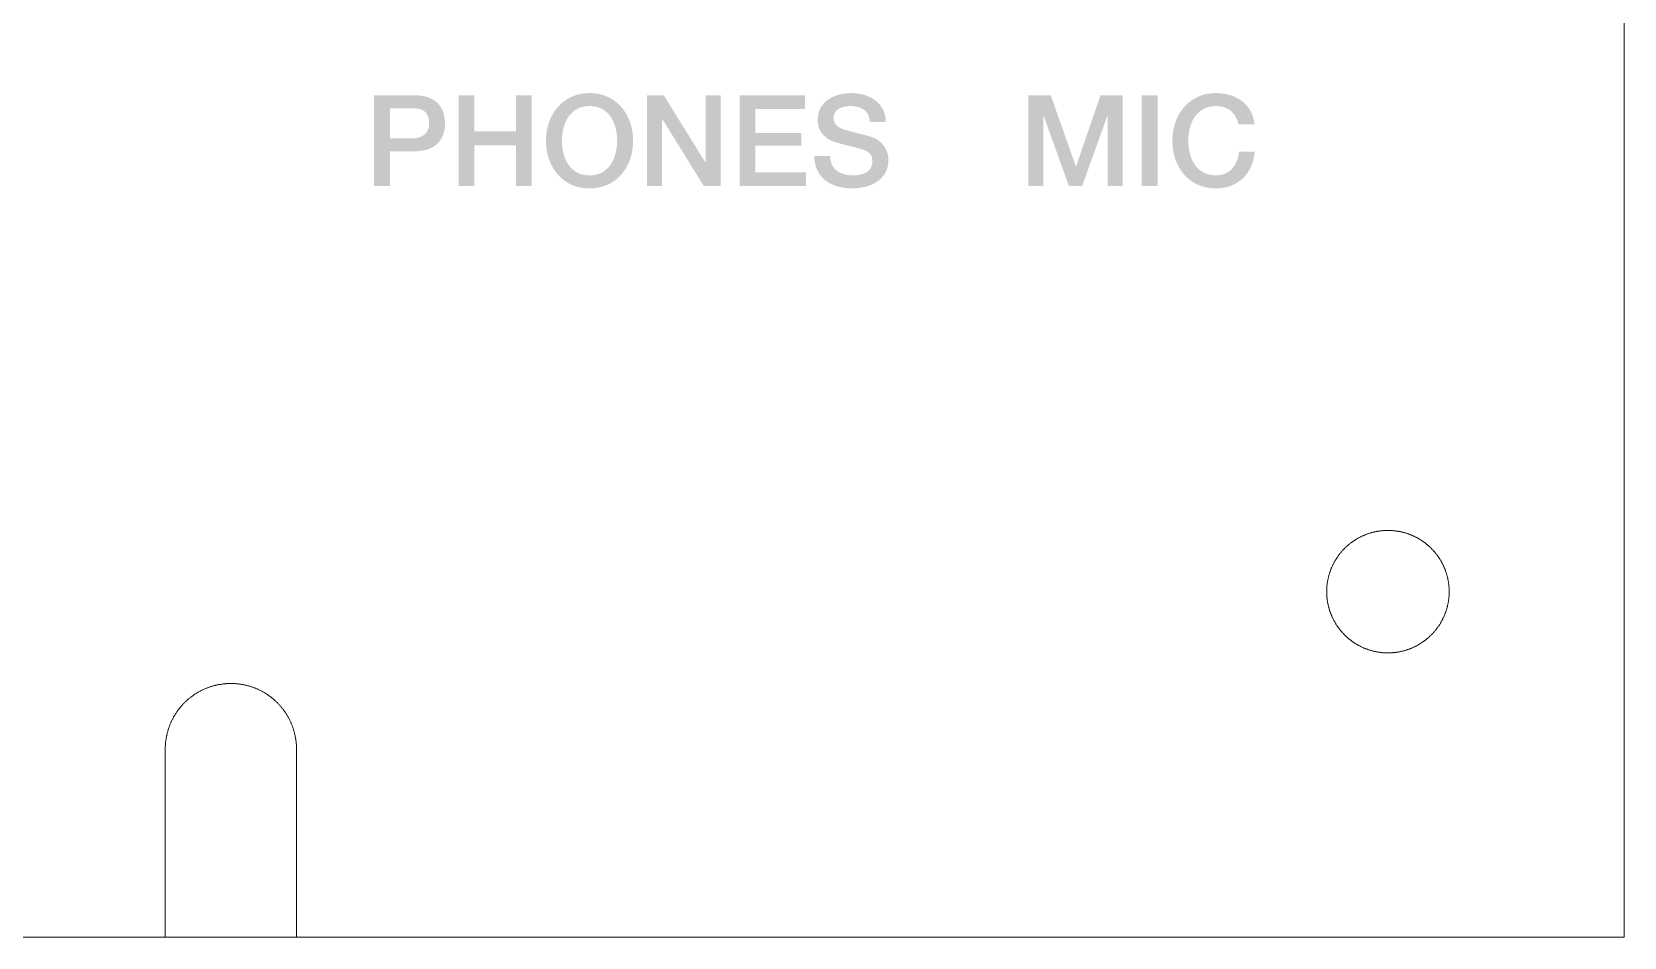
# Model space of a CAD drawing. Header units: millimetres. Extents: x 17 to 89.8, y 0.1 to 41.5.
# Drawn here: x 53.45 to 89.85, y 0.05 to 20.75 of the extents above; entities that cross this region are included whole.
import ezdxf

# ---------------------------------------------------------------- set-up
doc = ezdxf.new("R2010")
doc.units = ezdxf.units.MM

msp = doc.modelspace()

# ---------------------------------------------------------------- hatches: boundary and pattern name
at = {"true_color": 0xffffff, "transparency": 33554687}
h = msp.add_hatch(color=7, dxfattribs=at)
edge = h.paths.add_edge_path(flags=0)
edge.add_spline(control_points=[(61.268, 19.301), (61.268, 19.301), (62.185, 19.301), (62.185, 19.301), (62.333, 19.301), (62.453, 19.28), (62.546, 19.237), (62.639, 19.194), (62.711, 19.141), (62.761, 19.077), (62.812, 19.013), (62.846, 18.943), (62.865, 18.867), (62.883, 18.792), (62.892, 18.722), (62.892, 18.658), (62.892, 18.594), (62.883, 18.524), (62.865, 18.45), (62.846, 18.375), (62.812, 18.306), (62.761, 18.242), (62.711, 18.178), (62.639, 18.125), (62.546, 18.083), (62.453, 18.041), (62.333, 18.02), (62.185, 18.02), (62.185, 18.02), (61.632, 18.02), (61.632, 18.02), (61.632, 18.02), (61.632, 17.223), (61.632, 17.223), (61.632, 17.223), (61.268, 17.223), (61.268, 17.223), (61.268, 17.223), (61.268, 19.301), (61.268, 19.301)], knot_values=[0, 0, 0, 0, 1, 1, 1, 2, 2, 2, 3, 3, 3, 4, 4, 4, 5, 5, 5, 6, 6, 6, 7, 7, 7, 8, 8, 8, 9, 9, 9, 10, 10, 10, 11, 11, 11, 12, 12, 12, 13, 13, 13, 13], degree=3, periodic=1)
edge = h.paths.add_edge_path(flags=0)
edge.add_spline(control_points=[(61.632, 18.317), (61.632, 18.317), (62.165, 18.317), (62.165, 18.317), (62.205, 18.317), (62.247, 18.323), (62.29, 18.335), (62.333, 18.346), (62.372, 18.365), (62.408, 18.391), (62.444, 18.418), (62.473, 18.453), (62.495, 18.496), (62.517, 18.54), (62.529, 18.595), (62.529, 18.661), (62.529, 18.729), (62.519, 18.785), (62.499, 18.83), (62.48, 18.874), (62.454, 18.91), (62.421, 18.936), (62.388, 18.962), (62.35, 18.98), (62.307, 18.99), (62.265, 18.999), (62.219, 19.004), (62.171, 19.004), (62.171, 19.004), (61.632, 19.004), (61.632, 19.004), (61.632, 19.004), (61.632, 18.317), (61.632, 18.317)], knot_values=[0, 0, 0, 0, 1, 1, 1, 2, 2, 2, 3, 3, 3, 4, 4, 4, 5, 5, 5, 6, 6, 6, 7, 7, 7, 8, 8, 8, 9, 9, 9, 10, 10, 10, 11, 11, 11, 11], degree=3, periodic=1)
for points in [[(63.201, 19.301), (63.565, 19.301), (63.565, 18.474), (64.511, 18.474), (64.511, 19.301), (64.875, 19.301), (64.875, 17.223), (64.511, 17.223), (64.511, 18.16), (63.565, 18.16), (63.565, 17.223), (63.201, 17.223)], [(67.509, 19.301), (67.893, 19.301), (68.842, 17.77), (68.848, 17.77), (68.848, 19.301), (69.194, 19.301), (69.194, 17.223), (68.81, 17.223), (67.864, 18.751), (67.855, 18.751), (67.855, 17.223), (67.509, 17.223)], [(69.625, 19.301), (71.121, 19.301), (71.121, 18.987), (69.989, 18.987), (69.989, 18.442), (71.036, 18.442), (71.036, 18.146), (69.989, 18.146), (69.989, 17.537), (71.141, 17.537), (71.141, 17.223), (69.625, 17.223)], [(76.228, 19.301), (76.74, 19.301), (77.314, 17.674), (77.319, 17.674), (77.878, 19.301), (78.385, 19.301), (78.385, 17.223), (78.038, 17.223), (78.038, 18.827), (78.032, 18.827), (77.456, 17.223), (77.156, 17.223), (76.58, 18.827), (76.574, 18.827), (76.574, 17.223), (76.228, 17.223)], [(78.821, 19.301), (79.185, 19.301), (79.185, 17.223), (78.821, 17.223)]]:
    msp.add_hatch(color=7, dxfattribs=at).paths.add_polyline_path(points, flags=0)
h = msp.add_hatch(color=7, dxfattribs=at)
edge = h.paths.add_edge_path(flags=0)
edge.add_spline(control_points=[(66.196, 19.351), (66.351, 19.351), (66.49, 19.321), (66.614, 19.263), (66.737, 19.205), (66.841, 19.126), (66.927, 19.027), (67.012, 18.928), (67.077, 18.813), (67.123, 18.681), (67.169, 18.549), (67.191, 18.409), (67.191, 18.262), (67.191, 18.113), (67.169, 17.972), (67.123, 17.84), (67.077, 17.708), (67.012, 17.593), (66.927, 17.494), (66.841, 17.395), (66.737, 17.316), (66.614, 17.259), (66.49, 17.202), (66.351, 17.173), (66.196, 17.173), (66.041, 17.173), (65.902, 17.202), (65.778, 17.259), (65.655, 17.316), (65.551, 17.395), (65.465, 17.494), (65.38, 17.593), (65.315, 17.708), (65.269, 17.84), (65.223, 17.972), (65.201, 18.113), (65.201, 18.262), (65.201, 18.409), (65.223, 18.549), (65.269, 18.681), (65.315, 18.813), (65.38, 18.928), (65.465, 19.027), (65.551, 19.126), (65.655, 19.205), (65.778, 19.263), (65.902, 19.321), (66.041, 19.351), (66.196, 19.351)], knot_values=[0, 0, 0, 0, 1, 1, 1, 2, 2, 2, 3, 3, 3, 4, 4, 4, 5, 5, 5, 6, 6, 6, 7, 7, 7, 8, 8, 8, 9, 9, 9, 10, 10, 10, 11, 11, 11, 12, 12, 12, 13, 13, 13, 14, 14, 14, 15, 15, 15, 16, 16, 16, 16], degree=3, periodic=1)
edge = h.paths.add_edge_path(flags=0)
edge.add_spline(control_points=[(66.196, 19.054), (66.085, 19.054), (65.99, 19.031), (65.909, 18.987), (65.829, 18.942), (65.763, 18.882), (65.713, 18.808), (65.662, 18.733), (65.625, 18.648), (65.601, 18.553), (65.577, 18.458), (65.564, 18.361), (65.564, 18.262), (65.564, 18.163), (65.577, 18.066), (65.601, 17.971), (65.625, 17.876), (65.662, 17.791), (65.713, 17.716), (65.763, 17.642), (65.829, 17.582), (65.909, 17.537), (65.99, 17.493), (66.085, 17.47), (66.196, 17.47), (66.307, 17.47), (66.402, 17.493), (66.483, 17.537), (66.563, 17.582), (66.629, 17.642), (66.679, 17.716), (66.73, 17.791), (66.767, 17.876), (66.791, 17.971), (66.815, 18.066), (66.828, 18.163), (66.828, 18.262), (66.828, 18.361), (66.815, 18.458), (66.791, 18.553), (66.767, 18.648), (66.73, 18.733), (66.679, 18.808), (66.629, 18.882), (66.563, 18.942), (66.483, 18.987), (66.402, 19.031), (66.307, 19.054), (66.196, 19.054)], knot_values=[0, 0, 0, 0, 1, 1, 1, 2, 2, 2, 3, 3, 3, 4, 4, 4, 5, 5, 5, 6, 6, 6, 7, 7, 7, 8, 8, 8, 9, 9, 9, 10, 10, 10, 11, 11, 11, 12, 12, 12, 13, 13, 13, 14, 14, 14, 15, 15, 15, 16, 16, 16, 16], degree=3, periodic=1)
h = msp.add_hatch(color=7, dxfattribs=at)
edge = h.paths.add_edge_path(flags=0)
edge.add_spline(control_points=[(71.697, 17.916), (71.697, 17.836), (71.711, 17.768), (71.738, 17.712), (71.765, 17.656), (71.803, 17.609), (71.851, 17.574), (71.9, 17.538), (71.956, 17.511), (72.019, 17.495), (72.082, 17.479), (72.15, 17.47), (72.224, 17.47), (72.304, 17.47), (72.371, 17.479), (72.428, 17.498), (72.484, 17.516), (72.53, 17.54), (72.565, 17.569), (72.599, 17.598), (72.625, 17.632), (72.64, 17.67), (72.656, 17.707), (72.663, 17.746), (72.663, 17.785), (72.663, 17.864), (72.646, 17.923), (72.61, 17.961), (72.574, 17.999), (72.534, 18.025), (72.492, 18.041), (72.418, 18.068), (72.332, 18.094), (72.234, 18.118), (72.136, 18.142), (72.015, 18.174), (71.872, 18.212), (71.783, 18.236), (71.708, 18.266), (71.649, 18.304), (71.59, 18.342), (71.543, 18.384), (71.508, 18.431), (71.473, 18.477), (71.448, 18.527), (71.434, 18.579), (71.419, 18.632), (71.412, 18.685), (71.412, 18.739), (71.412, 18.844), (71.434, 18.935), (71.477, 19.011), (71.521, 19.088), (71.579, 19.152), (71.651, 19.202), (71.722, 19.253), (71.804, 19.29), (71.895, 19.314), (71.986, 19.338), (72.078, 19.351), (72.172, 19.351), (72.28, 19.351), (72.383, 19.336), (72.479, 19.308), (72.575, 19.28), (72.659, 19.238), (72.732, 19.182), (72.805, 19.125), (72.862, 19.056), (72.905, 18.974), (72.948, 18.891), (72.969, 18.796), (72.969, 18.687), (72.969, 18.687), (72.605, 18.687), (72.605, 18.687), (72.596, 18.821), (72.55, 18.915), (72.468, 18.971), (72.387, 19.026), (72.283, 19.054), (72.157, 19.054), (72.114, 19.054), (72.071, 19.049), (72.026, 19.041), (71.981, 19.032), (71.941, 19.017), (71.904, 18.997), (71.867, 18.977), (71.836, 18.949), (71.812, 18.914), (71.788, 18.879), (71.776, 18.835), (71.776, 18.783), (71.776, 18.709), (71.799, 18.652), (71.844, 18.61), (71.89, 18.568), (71.949, 18.537), (72.023, 18.515), (72.023, 18.515), (72.115, 18.49), (72.115, 18.49), (72.115, 18.49), (72.294, 18.442), (72.294, 18.442), (72.294, 18.442), (72.487, 18.391), (72.487, 18.391), (72.55, 18.375), (72.596, 18.363), (72.623, 18.355), (72.691, 18.334), (72.75, 18.305), (72.8, 18.268), (72.851, 18.231), (72.893, 18.189), (72.927, 18.141), (72.961, 18.094), (72.986, 18.043), (73.003, 17.988), (73.019, 17.934), (73.027, 17.88), (73.027, 17.825), (73.027, 17.709), (73.004, 17.609), (72.956, 17.527), (72.908, 17.445), (72.846, 17.377), (72.768, 17.325), (72.691, 17.272), (72.602, 17.234), (72.503, 17.21), (72.404, 17.186), (72.304, 17.173), (72.201, 17.173), (72.082, 17.173), (71.971, 17.188), (71.866, 17.217), (71.761, 17.246), (71.67, 17.291), (71.592, 17.351), (71.515, 17.411), (71.453, 17.488), (71.406, 17.582), (71.359, 17.676), (71.335, 17.788), (71.333, 17.916), (71.333, 17.916), (71.697, 17.916), (71.697, 17.916)], knot_values=[0, 0, 0, 0, 1, 1, 1, 2, 2, 2, 3, 3, 3, 4, 4, 4, 5, 5, 5, 6, 6, 6, 7, 7, 7, 8, 8, 8, 9, 9, 9, 10, 10, 10, 11, 11, 11, 12, 12, 12, 13, 13, 13, 14, 14, 14, 15, 15, 15, 16, 16, 16, 17, 17, 17, 18, 18, 18, 19, 19, 19, 20, 20, 20, 21, 21, 21, 22, 22, 22, 23, 23, 23, 24, 24, 24, 25, 25, 25, 26, 26, 26, 27, 27, 27, 28, 28, 28, 29, 29, 29, 30, 30, 30, 31, 31, 31, 32, 32, 32, 33, 33, 33, 34, 34, 34, 35, 35, 35, 36, 36, 36, 37, 37, 37, 38, 38, 38, 39, 39, 39, 40, 40, 40, 41, 41, 41, 42, 42, 42, 43, 43, 43, 44, 44, 44, 45, 45, 45, 46, 46, 46, 47, 47, 47, 48, 48, 48, 49, 49, 49, 50, 50, 50, 50], degree=3, periodic=1)
h = msp.add_hatch(color=7, dxfattribs=at)
edge = h.paths.add_edge_path(flags=0)
edge.add_spline(control_points=[(81.033, 18.64), (81.018, 18.7), (80.997, 18.756), (80.969, 18.806), (80.942, 18.857), (80.907, 18.9), (80.865, 18.937), (80.822, 18.974), (80.772, 19.003), (80.715, 19.023), (80.657, 19.043), (80.591, 19.054), (80.515, 19.054), (80.405, 19.054), (80.309, 19.031), (80.229, 18.987), (80.148, 18.942), (80.083, 18.882), (80.032, 18.808), (79.982, 18.733), (79.944, 18.648), (79.92, 18.553), (79.896, 18.458), (79.884, 18.361), (79.884, 18.262), (79.884, 18.163), (79.896, 18.066), (79.92, 17.971), (79.944, 17.876), (79.982, 17.791), (80.032, 17.716), (80.083, 17.642), (80.148, 17.582), (80.229, 17.537), (80.309, 17.493), (80.405, 17.47), (80.515, 17.47), (80.597, 17.47), (80.669, 17.484), (80.731, 17.512), (80.793, 17.541), (80.846, 17.579), (80.891, 17.629), (80.935, 17.678), (80.97, 17.736), (80.996, 17.802), (81.021, 17.868), (81.037, 17.939), (81.045, 18.015), (81.045, 18.015), (81.4, 18.015), (81.4, 18.015), (81.392, 17.89), (81.366, 17.777), (81.32, 17.674), (81.274, 17.571), (81.213, 17.482), (81.135, 17.408), (81.058, 17.333), (80.966, 17.275), (80.862, 17.234), (80.757, 17.194), (80.641, 17.173), (80.515, 17.173), (80.36, 17.173), (80.221, 17.202), (80.098, 17.259), (79.974, 17.316), (79.87, 17.395), (79.785, 17.494), (79.699, 17.593), (79.634, 17.708), (79.588, 17.84), (79.543, 17.972), (79.52, 18.113), (79.52, 18.262), (79.52, 18.409), (79.543, 18.549), (79.588, 18.681), (79.634, 18.813), (79.699, 18.928), (79.785, 19.027), (79.87, 19.126), (79.974, 19.205), (80.098, 19.263), (80.221, 19.321), (80.36, 19.351), (80.515, 19.351), (80.632, 19.351), (80.741, 19.335), (80.844, 19.303), (80.947, 19.271), (81.038, 19.224), (81.116, 19.163), (81.195, 19.102), (81.258, 19.027), (81.307, 18.94), (81.355, 18.853), (81.386, 18.753), (81.397, 18.64), (81.397, 18.64), (81.033, 18.64), (81.033, 18.64)], knot_values=[0, 0, 0, 0, 1, 1, 1, 2, 2, 2, 3, 3, 3, 4, 4, 4, 5, 5, 5, 6, 6, 6, 7, 7, 7, 8, 8, 8, 9, 9, 9, 10, 10, 10, 11, 11, 11, 12, 12, 12, 13, 13, 13, 14, 14, 14, 15, 15, 15, 16, 16, 16, 17, 17, 17, 18, 18, 18, 19, 19, 19, 20, 20, 20, 21, 21, 21, 22, 22, 22, 23, 23, 23, 24, 24, 24, 25, 25, 25, 26, 26, 26, 27, 27, 27, 28, 28, 28, 29, 29, 29, 30, 30, 30, 31, 31, 31, 32, 32, 32, 33, 33, 33, 34, 34, 34, 34], degree=3, periodic=1)

# ---------------------------------------------------------------- linework, layer by layer
at = {"color": 18, "linetype": 'Continuous', "lineweight": 13, "true_color": 0x000000}
for points in [[(89.849, 0.05), (17.043, 0.05), (17.043, 38.953), (19.543, 41.453), (56.346, 41.453), (57.846, 40.253), (89.849, 40.253), (89.849, 0.05)], [(85.849, 7.951), (85.848, 7.965), (85.848, 7.979), (85.848, 7.993), (85.847, 8.007), (85.847, 8.021), (85.846, 8.035), (85.845, 8.049), (85.844, 8.063), (85.843, 8.077), (85.841, 8.09), (85.84, 8.104), (85.838, 8.118), (85.837, 8.132), (85.835, 8.146), (85.833, 8.16), (85.831, 8.174), (85.828, 8.188), (85.826, 8.201), (85.823, 8.215), (85.82, 8.229), (85.818, 8.243), (85.815, 8.256), (85.811, 8.27), (85.808, 8.284), (85.805, 8.297), (85.801, 8.311), (85.798, 8.324), (85.794, 8.338), (85.79, 8.351), (85.786, 8.365), (85.782, 8.378), (85.777, 8.391), (85.773, 8.404), (85.768, 8.418), (85.764, 8.431), (85.759, 8.444), (85.754, 8.457), (85.749, 8.47), (85.743, 8.483), (85.738, 8.496), (85.732, 8.509), (85.727, 8.522), (85.721, 8.534), (85.715, 8.547), (85.709, 8.56), (85.703, 8.572), (85.697, 8.585), (85.69, 8.597), (85.684, 8.61), (85.677, 8.622), (85.67, 8.634), (85.663, 8.646), (85.656, 8.659), (85.649, 8.671), (85.642, 8.683), (85.634, 8.694), (85.627, 8.706), (85.619, 8.718), (85.612, 8.73), (85.604, 8.741), (85.596, 8.753), (85.588, 8.764), (85.58, 8.775), (85.571, 8.787), (85.563, 8.798), (85.554, 8.809), (85.546, 8.82), (85.537, 8.831), (85.528, 8.842), (85.519, 8.853), (85.51, 8.863), (85.501, 8.874), (85.492, 8.884), (85.482, 8.895), (85.473, 8.905), (85.463, 8.915), (85.453, 8.925), (85.444, 8.935), (85.434, 8.945), (85.424, 8.955), (85.414, 8.965), (85.403, 8.974), (85.393, 8.984), (85.383, 8.993), (85.373, 9.002), (85.362, 9.012), (85.351, 9.021), (85.34, 9.03), (85.33, 9.039), (85.319, 9.047), (85.308, 9.056), (85.297, 9.065), (85.285, 9.073), (85.274, 9.081), (85.263, 9.09), (85.251, 9.098), (85.24, 9.106), (85.228, 9.113), (85.217, 9.121), (85.205, 9.129), (85.193, 9.136), (85.181, 9.144), (85.169, 9.151), (85.157, 9.158), (85.145, 9.165), (85.133, 9.172), (85.121, 9.179), (85.108, 9.186), (85.096, 9.192), (85.083, 9.199), (85.071, 9.205), (85.058, 9.211), (85.046, 9.217), (85.033, 9.223), (85.02, 9.229), (85.007, 9.234), (84.995, 9.24), (84.982, 9.245), (84.969, 9.25), (84.956, 9.256), (84.943, 9.261), (84.93, 9.266), (84.916, 9.27), (84.903, 9.275), (84.89, 9.279), (84.877, 9.284), (84.863, 9.288), (84.85, 9.292), (84.836, 9.296), (84.823, 9.3), (84.809, 9.303), (84.796, 9.307), (84.782, 9.31), (84.769, 9.314), (84.755, 9.317), (84.741, 9.32), (84.728, 9.323), (84.714, 9.325), (84.7, 9.328), (84.686, 9.33), (84.673, 9.333), (84.659, 9.335), (84.645, 9.337), (84.631, 9.339), (84.617, 9.341), (84.603, 9.342), (84.589, 9.344), (84.575, 9.345), (84.561, 9.346), (84.547, 9.347), (84.533, 9.348), (84.519, 9.349), (84.505, 9.35), (84.491, 9.35), (84.477, 9.35), (84.463, 9.351), (84.45, 9.351), (84.436, 9.351), (84.422, 9.35), (84.407, 9.35), (84.393, 9.35), (84.379, 9.349), (84.365, 9.348), (84.351, 9.348), (84.338, 9.346), (84.324, 9.345), (84.31, 9.344), (84.296, 9.343), (84.282, 9.341), (84.268, 9.339), (84.254, 9.337), (84.24, 9.335), (84.227, 9.333), (84.212, 9.331), (84.199, 9.328), (84.185, 9.326), (84.171, 9.323), (84.157, 9.32), (84.144, 9.317), (84.13, 9.314), (84.117, 9.311), (84.103, 9.308), (84.089, 9.304), (84.076, 9.3), (84.062, 9.296), (84.049, 9.293), (84.036, 9.289), (84.022, 9.284), (84.009, 9.28), (83.996, 9.276), (83.983, 9.271), (83.969, 9.266), (83.956, 9.262), (83.943, 9.257), (83.93, 9.251), (83.917, 9.246), (83.904, 9.241), (83.891, 9.235), (83.879, 9.23), (83.866, 9.224), (83.853, 9.218), (83.84, 9.212), (83.828, 9.206), (83.815, 9.2), (83.803, 9.193), (83.79, 9.187), (83.778, 9.18), (83.766, 9.173), (83.754, 9.166), (83.741, 9.159), (83.73, 9.152), (83.717, 9.145), (83.705, 9.137), (83.694, 9.13), (83.682, 9.122), (83.67, 9.115), (83.659, 9.107), (83.647, 9.099), (83.636, 9.091), (83.624, 9.083), (83.613, 9.074), (83.602, 9.066), (83.591, 9.058), (83.58, 9.049), (83.569, 9.04), (83.558, 9.031), (83.547, 9.022), (83.536, 9.013), (83.526, 9.004), (83.516, 8.995), (83.505, 8.985), (83.495, 8.976), (83.485, 8.966), (83.474, 8.957), (83.464, 8.947), (83.455, 8.937), (83.445, 8.927), (83.435, 8.917), (83.425, 8.907), (83.416, 8.896), (83.406, 8.886), (83.397, 8.875), (83.388, 8.865), (83.379, 8.854), (83.37, 8.844), (83.361, 8.833), (83.352, 8.822), (83.344, 8.811), (83.335, 8.8), (83.327, 8.789), (83.318, 8.777), (83.31, 8.766), (83.302, 8.755), (83.294, 8.743), (83.286, 8.732), (83.278, 8.72), (83.271, 8.708), (83.263, 8.696), (83.256, 8.684), (83.249, 8.673), (83.241, 8.66), (83.234, 8.648), (83.227, 8.636), (83.221, 8.624), (83.214, 8.612), (83.208, 8.599), (83.201, 8.587), (83.195, 8.574), (83.188, 8.562), (83.183, 8.549), (83.177, 8.537), (83.171, 8.524), (83.165, 8.511), (83.16, 8.498), (83.154, 8.485), (83.149, 8.472), (83.144, 8.459), (83.139, 8.446), (83.134, 8.433), (83.129, 8.42), (83.124, 8.407), (83.12, 8.393), (83.116, 8.38), (83.111, 8.367), (83.107, 8.353), (83.103, 8.34), (83.1, 8.326), (83.096, 8.313), (83.092, 8.299), (83.089, 8.286), (83.086, 8.272), (83.082, 8.258), (83.079, 8.245), (83.077, 8.231), (83.074, 8.217), (83.071, 8.204), (83.069, 8.19), (83.066, 8.176), (83.064, 8.162), (83.062, 8.148), (83.06, 8.134), (83.059, 8.121), (83.057, 8.107), (83.055, 8.093), (83.054, 8.079), (83.053, 8.065), (83.052, 8.051), (83.051, 8.037), (83.05, 8.023), (83.05, 8.009), (83.049, 7.995), (83.048, 7.981), (83.048, 7.967), (83.048, 7.953), (83.048, 7.939), (83.048, 7.925), (83.049, 7.911), (83.049, 7.897), (83.05, 7.883), (83.051, 7.869), (83.051, 7.855), (83.052, 7.841), (83.054, 7.827), (83.055, 7.813), (83.056, 7.799), (83.058, 7.785), (83.06, 7.771), (83.062, 7.758), (83.064, 7.744), (83.066, 7.73), (83.068, 7.716), (83.07, 7.702), (83.073, 7.688), (83.076, 7.675), (83.079, 7.661), (83.082, 7.647), (83.084, 7.634), (83.088, 7.62), (83.091, 7.606), (83.095, 7.593), (83.098, 7.579), (83.102, 7.566), (83.106, 7.552), (83.11, 7.539), (83.114, 7.526), (83.119, 7.512), (83.123, 7.499), (83.128, 7.486), (83.132, 7.473), (83.137, 7.46), (83.142, 7.446), (83.147, 7.433), (83.152, 7.42), (83.158, 7.407), (83.163, 7.395), (83.169, 7.382), (83.175, 7.369), (83.181, 7.356), (83.187, 7.344), (83.193, 7.331), (83.199, 7.319), (83.205, 7.306), (83.212, 7.294), (83.219, 7.281), (83.225, 7.269), (83.232, 7.257), (83.239, 7.245), (83.246, 7.233), (83.254, 7.221), (83.261, 7.209), (83.268, 7.197), (83.276, 7.185), (83.284, 7.174), (83.291, 7.162), (83.299, 7.151), (83.308, 7.139), (83.316, 7.127), (83.324, 7.116), (83.332, 7.105), (83.341, 7.094), (83.35, 7.083), (83.358, 7.072), (83.367, 7.061), (83.376, 7.05), (83.385, 7.04), (83.394, 7.029), (83.404, 7.019), (83.413, 7.008), (83.422, 6.998), (83.432, 6.988), (83.442, 6.978), (83.451, 6.968), (83.461, 6.958), (83.471, 6.948), (83.481, 6.938), (83.491, 6.929), (83.502, 6.919), (83.512, 6.91), (83.523, 6.9), (83.533, 6.891), (83.544, 6.882), (83.554, 6.873), (83.565, 6.864), (83.576, 6.855), (83.587, 6.847), (83.598, 6.838), (83.609, 6.83), (83.621, 6.821), (83.632, 6.813), (83.644, 6.805), (83.655, 6.797), (83.667, 6.789), (83.678, 6.781), (83.69, 6.774), (83.702, 6.766), (83.714, 6.759), (83.726, 6.751), (83.738, 6.744), (83.75, 6.737), (83.762, 6.73), (83.774, 6.724), (83.786, 6.717), (83.799, 6.71), (83.811, 6.704), (83.824, 6.698), (83.836, 6.691), (83.849, 6.685), (83.862, 6.68), (83.874, 6.674), (83.887, 6.668), (83.9, 6.662), (83.913, 6.657), (83.926, 6.652), (83.939, 6.646), (83.952, 6.641), (83.965, 6.637), (83.978, 6.632), (83.992, 6.627), (84.005, 6.623), (84.018, 6.618), (84.031, 6.614), (84.045, 6.61), (84.058, 6.606), (84.072, 6.602), (84.085, 6.599), (84.099, 6.595), (84.112, 6.591), (84.126, 6.588), (84.139, 6.585), (84.153, 6.582), (84.167, 6.579), (84.181, 6.576), (84.194, 6.574), (84.208, 6.571), (84.222, 6.569), (84.236, 6.567), (84.25, 6.565), (84.264, 6.563), (84.277, 6.561), (84.291, 6.559), (84.305, 6.558), (84.319, 6.556), (84.333, 6.555), (84.347, 6.554), (84.361, 6.553), (84.375, 6.553), (84.389, 6.552), (84.403, 6.551), (84.417, 6.551), (84.431, 6.551), (84.445, 6.551), (84.459, 6.551), (84.473, 6.551), (84.487, 6.551), (84.501, 6.551), (84.515, 6.552), (84.529, 6.553), (84.543, 6.554), (84.557, 6.555), (84.571, 6.556), (84.585, 6.557), (84.599, 6.559), (84.613, 6.56), (84.627, 6.562), (84.64, 6.564), (84.654, 6.566), (84.668, 6.568), (84.682, 6.57), (84.696, 6.573), (84.709, 6.575), (84.723, 6.578), (84.737, 6.581), (84.751, 6.583), (84.764, 6.587), (84.778, 6.59), (84.791, 6.593), (84.805, 6.597), (84.819, 6.6), (84.832, 6.604), (84.845, 6.608), (84.859, 6.612), (84.872, 6.616), (84.886, 6.621), (84.899, 6.625), (84.912, 6.63), (84.925, 6.634), (84.939, 6.639), (84.952, 6.644), (84.964, 6.649), (84.977, 6.654), (84.99, 6.66), (85.003, 6.665), (85.016, 6.671), (85.029, 6.677), (85.042, 6.682), (85.054, 6.689), (85.067, 6.695), (85.079, 6.701), (85.092, 6.707), (85.104, 6.714), (85.117, 6.72), (85.129, 6.727), (85.141, 6.734), (85.153, 6.741), (85.165, 6.748), (85.177, 6.755), (85.189, 6.763), (85.201, 6.77), (85.213, 6.778), (85.225, 6.785), (85.236, 6.793), (85.248, 6.801), (85.259, 6.809), (85.27, 6.817), (85.282, 6.826), (85.293, 6.834), (85.304, 6.843), (85.315, 6.851), (85.326, 6.86), (85.337, 6.869), (85.348, 6.878), (85.358, 6.887), (85.369, 6.896), (85.38, 6.905), (85.39, 6.914), (85.4, 6.924), (85.41, 6.934), (85.421, 6.943), (85.431, 6.953), (85.441, 6.963), (85.45, 6.973), (85.46, 6.983), (85.47, 6.993), (85.479, 7.003), (85.489, 7.014), (85.498, 7.024), (85.507, 7.035), (85.516, 7.045), (85.525, 7.056), (85.534, 7.067), (85.543, 7.078), (85.552, 7.089), (85.56, 7.1), (85.569, 7.111), (85.577, 7.122), (85.585, 7.134), (85.593, 7.145), (85.601, 7.156), (85.609, 7.168), (85.617, 7.18), (85.625, 7.191), (85.632, 7.203), (85.64, 7.215), (85.647, 7.227), (85.654, 7.239), (85.661, 7.251), (85.668, 7.263), (85.675, 7.275), (85.682, 7.288), (85.688, 7.3), (85.695, 7.313), (85.701, 7.325), (85.707, 7.338), (85.713, 7.35), (85.719, 7.363), (85.725, 7.376), (85.731, 7.388), (85.736, 7.401), (85.742, 7.414), (85.747, 7.427), (85.752, 7.44), (85.757, 7.453), (85.762, 7.466), (85.767, 7.48), (85.772, 7.493), (85.776, 7.506), (85.78, 7.519), (85.784, 7.533), (85.789, 7.546), (85.793, 7.56), (85.796, 7.573), (85.8, 7.586), (85.804, 7.6), (85.807, 7.614), (85.81, 7.627), (85.814, 7.641), (85.817, 7.655), (85.82, 7.668), (85.822, 7.682), (85.825, 7.696), (85.828, 7.709), (85.83, 7.723), (85.832, 7.737), (85.834, 7.751), (85.836, 7.765), (85.838, 7.779), (85.84, 7.792), (85.841, 7.806), (85.842, 7.82), (85.844, 7.834), (85.845, 7.848), (85.846, 7.862), (85.846, 7.876), (85.847, 7.89), (85.848, 7.904), (85.848, 7.918), (85.848, 7.932), (85.849, 7.946), (85.849, 7.951)]]:
    msp.add_lwpolyline(points, close=True, dxfattribs=at)
msp.add_lwpolyline([(59.496, 0.05), (59.496, 4.35), (59.496, 4.365), (59.496, 4.38), (59.496, 4.395), (59.495, 4.41), (59.494, 4.425), (59.494, 4.44), (59.493, 4.455), (59.491, 4.47), (59.49, 4.485), (59.489, 4.5), (59.487, 4.515), (59.485, 4.53), (59.484, 4.545), (59.482, 4.56), (59.479, 4.575), (59.477, 4.589), (59.475, 4.604), (59.472, 4.619), (59.469, 4.634), (59.466, 4.648), (59.463, 4.663), (59.46, 4.678), (59.457, 4.692), (59.453, 4.707), (59.45, 4.721), (59.446, 4.736), (59.442, 4.751), (59.438, 4.765), (59.434, 4.779), (59.429, 4.794), (59.425, 4.808), (59.42, 4.822), (59.415, 4.837), (59.411, 4.851), (59.405, 4.865), (59.4, 4.879), (59.395, 4.893), (59.389, 4.907), (59.384, 4.921), (59.378, 4.934), (59.372, 4.948), (59.366, 4.962), (59.36, 4.976), (59.353, 4.989), (59.347, 5.003), (59.34, 5.016), (59.334, 5.03), (59.327, 5.043), (59.32, 5.056), (59.313, 5.07), (59.305, 5.083), (59.298, 5.096), (59.29, 5.109), (59.283, 5.122), (59.275, 5.134), (59.267, 5.147), (59.259, 5.16), (59.251, 5.173), (59.243, 5.185), (59.234, 5.197), (59.226, 5.21), (59.217, 5.222), (59.208, 5.234), (59.199, 5.246), (59.19, 5.258), (59.181, 5.27), (59.172, 5.282), (59.163, 5.294), (59.153, 5.305), (59.144, 5.317), (59.134, 5.328), (59.124, 5.34), (59.114, 5.351), (59.104, 5.362), (59.094, 5.373), (59.083, 5.384), (59.073, 5.395), (59.063, 5.405), (59.052, 5.416), (59.041, 5.427), (59.031, 5.437), (59.02, 5.447), (59.009, 5.457), (58.997, 5.467), (58.986, 5.477), (58.975, 5.487), (58.964, 5.497), (58.952, 5.507), (58.94, 5.516), (58.929, 5.526), (58.917, 5.535), (58.905, 5.544), (58.893, 5.553), (58.881, 5.562), (58.869, 5.571), (58.856, 5.579), (58.844, 5.588), (58.832, 5.596), (58.819, 5.604), (58.807, 5.613), (58.794, 5.621), (58.781, 5.629), (58.769, 5.636), (58.756, 5.644), (58.743, 5.652), (58.729, 5.659), (58.716, 5.666), (58.703, 5.673), (58.69, 5.68), (58.677, 5.687), (58.663, 5.694), (58.65, 5.701), (58.636, 5.707), (58.623, 5.713), (58.609, 5.72), (58.595, 5.726), (58.582, 5.732), (58.567, 5.738), (58.554, 5.743), (58.54, 5.749), (58.526, 5.754), (58.512, 5.759), (58.498, 5.764), (58.483, 5.769), (58.469, 5.774), (58.455, 5.779), (58.441, 5.783), (58.426, 5.788), (58.412, 5.792), (58.397, 5.796), (58.383, 5.8), (58.369, 5.804), (58.354, 5.807), (58.339, 5.811), (58.325, 5.814), (58.31, 5.817), (58.295, 5.82), (58.281, 5.823), (58.266, 5.826), (58.251, 5.829), (58.236, 5.831), (58.222, 5.834), (58.207, 5.836), (58.192, 5.838), (58.177, 5.84), (58.162, 5.841), (58.147, 5.843), (58.132, 5.844), (58.117, 5.846), (58.102, 5.847), (58.087, 5.848), (58.072, 5.849), (58.057, 5.849), (58.042, 5.85), (58.027, 5.85), (58.012, 5.851), (57.997, 5.851), (57.982, 5.851), (57.967, 5.85), (57.952, 5.85), (57.937, 5.849), (57.922, 5.849), (57.907, 5.848), (57.892, 5.847), (57.877, 5.846), (57.863, 5.844), (57.848, 5.843), (57.833, 5.842), (57.818, 5.84), (57.803, 5.838), (57.788, 5.836), (57.773, 5.834), (57.758, 5.831), (57.744, 5.829), (57.729, 5.826), (57.714, 5.824), (57.699, 5.821), (57.685, 5.818), (57.67, 5.815), (57.655, 5.811), (57.641, 5.808), (57.626, 5.804), (57.612, 5.801), (57.597, 5.797), (57.583, 5.792), (57.568, 5.788), (57.554, 5.784), (57.54, 5.779), (57.525, 5.775), (57.511, 5.77), (57.497, 5.765), (57.483, 5.76), (57.469, 5.755), (57.455, 5.749), (57.441, 5.744), (57.427, 5.738), (57.413, 5.733), (57.399, 5.727), (57.386, 5.721), (57.372, 5.715), (57.358, 5.708), (57.345, 5.702), (57.331, 5.695), (57.318, 5.688), (57.305, 5.681), (57.291, 5.675), (57.278, 5.667), (57.265, 5.66), (57.252, 5.653), (57.239, 5.645), (57.226, 5.638), (57.213, 5.63), (57.2, 5.622), (57.188, 5.614), (57.175, 5.606), (57.162, 5.598), (57.15, 5.589), (57.138, 5.581), (57.125, 5.572), (57.113, 5.563), (57.101, 5.554), (57.089, 5.545), (57.077, 5.536), (57.066, 5.527), (57.054, 5.518), (57.042, 5.508), (57.031, 5.499), (57.019, 5.489), (57.008, 5.479), (56.997, 5.469), (56.985, 5.459), (56.975, 5.449), (56.963, 5.439), (56.953, 5.428), (56.942, 5.418), (56.931, 5.407), (56.921, 5.396), (56.911, 5.386), (56.9, 5.375), (56.89, 5.364), (56.88, 5.353), (56.87, 5.341), (56.86, 5.33), (56.85, 5.319), (56.841, 5.307), (56.831, 5.296), (56.822, 5.284), (56.813, 5.272), (56.803, 5.26), (56.794, 5.248), (56.785, 5.236), (56.777, 5.224), (56.768, 5.212), (56.759, 5.199), (56.751, 5.187), (56.743, 5.174), (56.735, 5.162), (56.726, 5.149), (56.718, 5.137), (56.711, 5.124), (56.703, 5.111), (56.695, 5.098), (56.688, 5.085), (56.681, 5.072), (56.674, 5.059), (56.667, 5.045), (56.66, 5.032), (56.653, 5.019), (56.646, 5.005), (56.64, 4.992), (56.634, 4.978), (56.627, 4.964), (56.621, 4.951), (56.616, 4.937), (56.61, 4.923), (56.604, 4.909), (56.598, 4.895), (56.593, 4.881), (56.588, 4.867), (56.583, 4.853), (56.578, 4.839), (56.573, 4.825), (56.568, 4.81), (56.564, 4.796), (56.559, 4.782), (56.555, 4.767), (56.551, 4.753), (56.547, 4.738), (56.543, 4.724), (56.54, 4.709), (56.536, 4.695), (56.533, 4.68), (56.53, 4.665), (56.526, 4.651), (56.523, 4.636), (56.521, 4.621), (56.518, 4.607), (56.515, 4.592), (56.513, 4.577), (56.511, 4.562), (56.509, 4.547), (56.507, 4.532), (56.505, 4.517), (56.504, 4.503), (56.502, 4.488), (56.501, 4.473), (56.5, 4.458), (56.499, 4.443), (56.498, 4.428), (56.497, 4.413), (56.497, 4.398), (56.496, 4.383), (56.496, 4.368), (56.496, 4.353), (56.496, 4.35), (56.496, 0.05)], dxfattribs=at)

doc.saveas('drawing.dxf')
